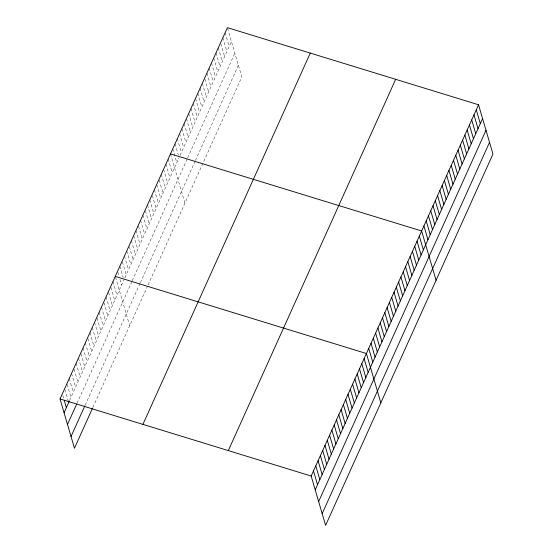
<?xml version="1.0" encoding="UTF-8"?>
<svg xmlns="http://www.w3.org/2000/svg" width="553" height="553" viewBox="0 0 553 553"><rect width="100%" height="100%" fill="white"/><g stroke="black" fill="none" stroke-linecap="round" stroke-linejoin="round"><path stroke-width="0.41" stroke-dasharray="2.77 2.07" d="M69.657 400.324L123.9 279.984M124.888 277.8L179.075 157.577M180.05 155.414L231.424 41.434M77.033 403.289L131.932 281.498M132.257 280.765L187.052 159.195M187.709 157.757L234.852 53.157M85.169 405.155L140.061 283.364M140.393 282.631L195.14 161.172M195.465 160.453L238.384 65.233M92.869 407.395L147.437 286.33M148.093 284.871L241.813 76.957L227.629 28.459M225.119 32.696L229.149 46.487M222.838 37.749L226.868 51.533M220.799 43.611L224.594 56.586M218.29 47.848L222.32 61.632M216.009 52.894L220.046 66.685M213.734 57.947L217.764 71.731M211.46 62.994L215.49 76.784M209.186 68.047L213.216 81.83M206.905 73.093L210.942 86.883M204.873 78.955L208.661 91.929M202.357 83.192L206.387 96.982M200.082 88.245L204.112 102.028M197.801 93.291L201.838 107.082M195.527 98.344L199.557 112.128M193.253 103.39L197.283 117.181M190.979 108.443L195.009 122.227M188.697 113.489L192.734 127.28M186.423 118.542L190.453 132.326M184.149 123.589L188.179 137.379M181.875 128.642L185.905 142.425M179.594 133.688L183.631 147.478M177.319 138.741L181.349 152.524M175.045 143.787L178.363 155.144M172.771 148.84L176.801 162.623M170.49 153.886L184.909 203.193M168.188 158.994L172.225 172.778M165.893 164.096L169.923 177.886M163.591 169.204L167.621 182.988M161.289 174.306L165.319 188.096M159.223 180.223L163.017 193.197M156.686 184.515L160.716 198.306M154.384 189.624L158.414 203.407M152.324 195.541L156.112 208.516M149.78 199.833L153.817 213.617M147.478 204.935L151.515 218.725M145.418 210.852L149.213 223.827M142.881 215.152L146.911 228.935M140.58 220.253L144.609 234.043M138.513 226.17L142.308 239.145M135.976 230.463L140.006 244.253M133.674 235.571L137.704 249.355M131.372 240.673L135.402 254.463M129.312 246.59L133.107 259.564M126.768 250.882L130.805 264.673M124.473 255.991L128.503 269.774M122.407 261.908L126.202 274.882M119.87 266.2L123.188 277.551M117.803 272.117L118.992 276.168M119.939 279.417L121.598 285.092M115.501 277.219L129.685 325.717M112.964 281.518L116.994 295.302M110.904 287.429L114.699 300.41M108.602 292.537L112.397 305.512M106.058 296.83L110.095 310.62M103.999 302.747L107.794 315.722M101.462 307.039L105.492 320.83M99.16 312.148L103.19 325.931M97.093 318.065L100.888 331.04M94.556 322.358L98.586 336.141M92.254 327.459L96.284 341.249M89.952 332.567L93.989 346.351M87.892 338.484L91.687 351.459M85.349 342.777L89.386 356.567M83.054 347.885L87.084 361.669M80.987 353.796L84.782 366.777M78.45 358.095L82.48 371.879M76.148 363.197L80.178 376.987M74.081 369.114L77.876 382.088M71.544 373.406L75.574 387.197M69.243 378.515L73.279 392.298M67.183 384.432L70.978 397.407M64.881 389.533L67.964 400.075M62.814 395.45L63.761 398.692"/><path stroke-width="0.83" d="M92.538 408.128L74.461 448.241L60.042 398.934L227.394 27.65L478.539 104.759L492.958 154.066L325.606 525.35L311.187 476.043L478.539 104.759M64.072 412.718L69.332 401.049M67.501 424.441L76.701 404.022M71.033 436.517L84.837 405.888M142.923 424.379L310.274 53.095M228.313 450.598L395.665 79.314M315.224 489.834L482.575 118.549M318.652 501.55L486.004 130.266M322.178 513.626L489.529 142.342M170.49 153.886L421.642 230.995L436.061 280.302M115.266 276.41L366.418 353.519L380.837 402.826M60.042 398.934L311.187 476.043M476.264 109.812L480.294 123.596M473.99 114.858L478.02 128.649M471.716 119.911L475.746 133.695M469.435 124.957L473.472 138.748M467.161 130.01L471.191 143.794M464.886 135.056L468.916 148.847M462.612 140.109L466.642 153.893M460.331 145.156L464.368 158.946M458.057 150.209L462.087 163.992M455.783 155.255L459.813 169.045M453.508 160.308L457.538 174.091M451.227 165.354L455.264 179.144M448.953 170.407L452.983 184.19M446.679 175.453L450.709 189.244M444.405 180.506L448.435 194.29M442.124 185.552L446.16 199.336M439.849 190.598L443.879 204.389M437.575 195.651L441.605 209.435M435.301 200.698L439.331 214.488M433.02 205.751L437.057 219.534M430.746 210.797L434.776 224.587M428.471 215.85L432.501 229.633M426.197 220.896L430.227 234.686M423.916 225.949L427.953 239.732M419.34 236.103L423.37 249.887M417.038 241.205L421.075 254.995M414.736 246.313L418.773 260.097M412.441 251.415L416.471 265.205M410.139 256.523L414.169 270.313M407.838 261.631L411.867 275.415M405.536 266.733L409.566 280.523M403.234 271.841L407.264 285.625M400.932 276.942L404.962 290.733M398.63 282.051L402.66 295.834M396.328 287.152L400.365 300.943M394.026 292.261L398.063 306.044M391.731 297.362L395.761 311.152M389.43 302.47L393.46 316.254M387.128 307.572L391.158 321.362M384.826 312.68L388.856 326.464M382.524 317.781L386.554 331.572M380.222 322.89L384.252 336.68M377.92 327.998L381.95 341.782M375.618 333.1L379.655 346.89M373.316 338.208L377.353 351.991M371.022 343.309L375.052 357.1M368.72 348.418L372.75 362.201M364.116 358.627L368.146 372.411M361.814 363.729L365.844 377.519M359.512 368.837L363.542 382.621M357.21 373.939L361.24 387.729M354.908 379.047L358.945 392.83M352.607 384.148L356.644 397.939M350.312 389.257L354.342 403.047M348.01 394.365L352.04 408.149M345.708 399.466L349.738 413.257M343.406 404.575L347.436 418.358M341.104 409.676L345.134 423.467M338.802 414.785L342.832 428.568M336.501 419.886L340.53 433.676M334.199 424.994L338.236 438.778M331.897 430.096L335.934 443.886M329.602 435.204L333.632 448.988M327.3 440.306L331.33 454.096M324.998 445.414L329.028 459.197M322.696 450.522L326.726 464.306M320.394 455.624L324.424 469.414M318.093 460.732L322.123 474.515M315.791 465.833L319.821 479.624M313.489 470.942L317.526 484.725M68.199 400.89L68.676 402.508M64.238 400.317L66.374 407.616"/></g></svg>
